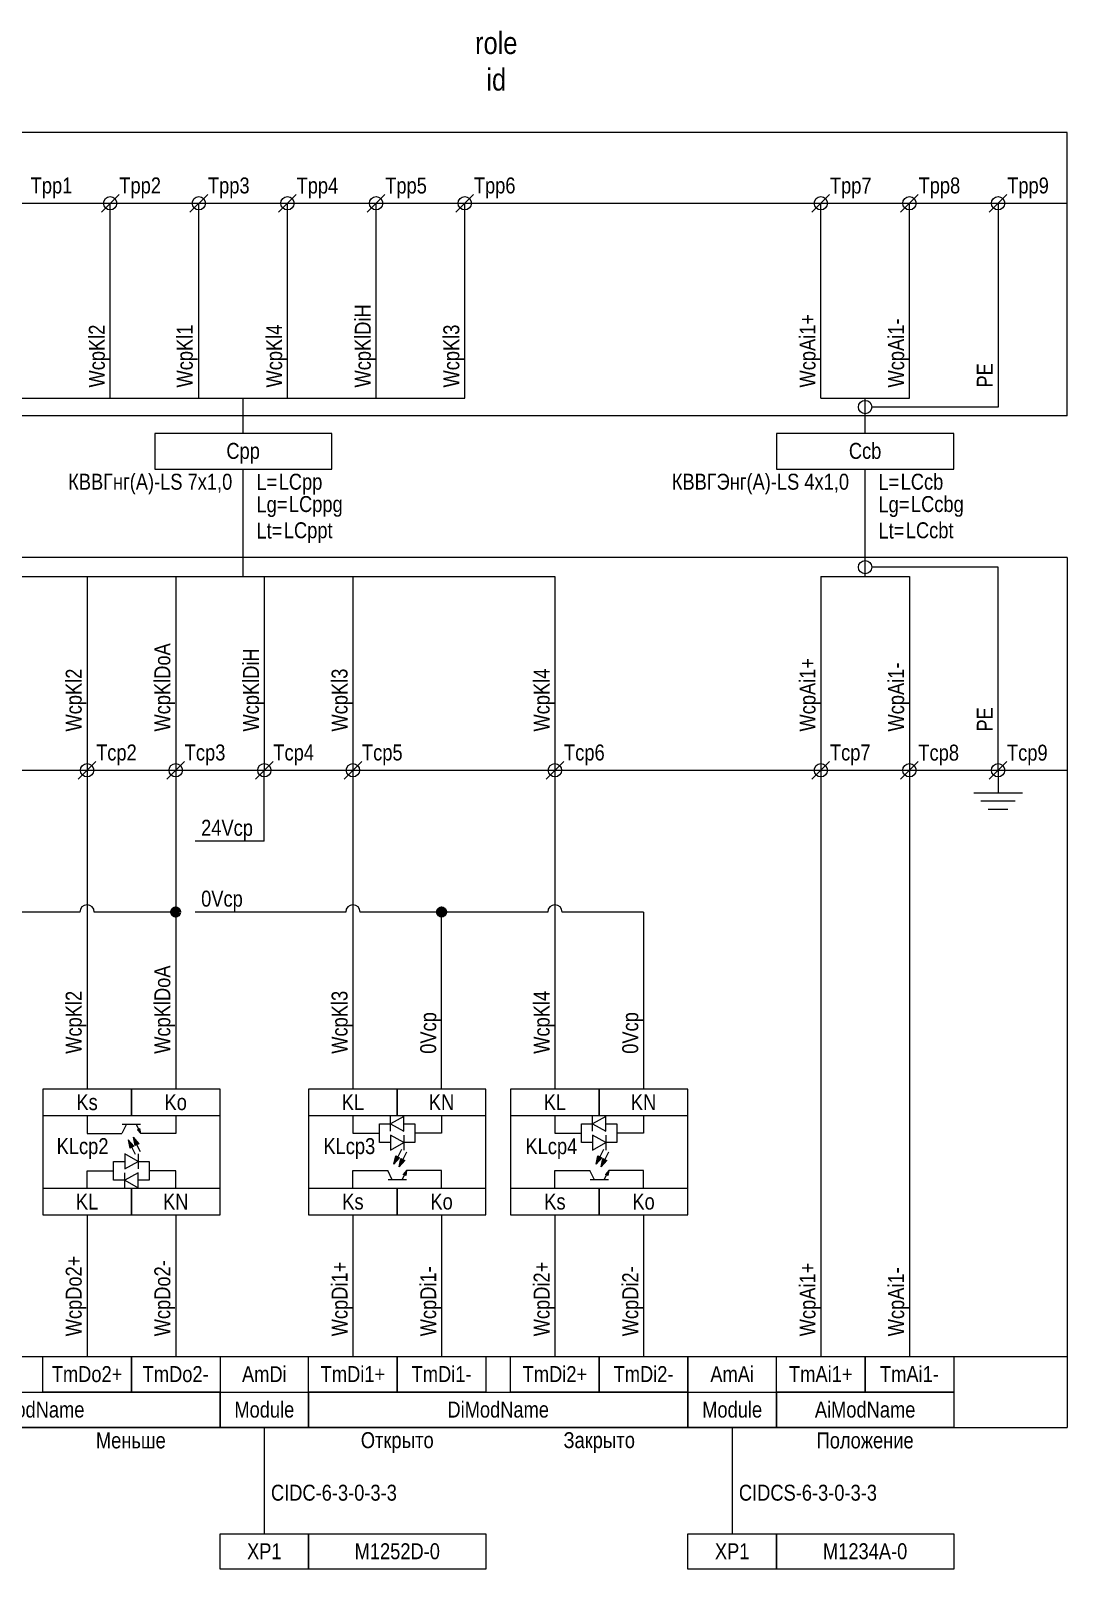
# Model space of a CAD drawing. Header units: millimetres. Extents: x 20 to 215, y -183 to -5.
# Drawn here: x 98 to 214.9, y -183.2 to -9.5 of the extents above; entities that cross this region are included whole.
import ezdxf

# ---------------------------------------------------------------- set-up
doc = ezdxf.new("R2010")
doc.units = ezdxf.units.MM
doc.header["$MEASUREMENT"] = 0
doc.linetypes.add('1_1', pattern=[2000, 1000, -1000])
doc.linetypes.add('4_2_1_2', pattern=[6702.777624, 3527.777672, -1763.888836, 0, -1411.111116])
for name, color, linetype in [('cp_params_ai', 7, 'Continuous'), ('cp_params_di', 7, 'Continuous'), ('cp_params_do', 7, 'Continuous'), ('cp_static_ai', 7, 'Continuous'), ('cp_static_di', 7, 'Continuous'), ('cp_static_do', 7, 'Continuous'), ('id_params_ai', 7, 'Continuous'), ('id_params_di', 7, 'Continuous'), ('id_params_do', 7, 'Continuous'), ('id_static_di', 7, 'Continuous'), ('id_static_do', 7, 'Continuous')]:
    doc.layers.add(name, color=color, linetype=linetype)
doc.styles.add('СГЕНЕРИР_СТИЛЬ_1', font='')
doc.styles.get('СГЕНЕРИР_СТИЛЬ_1').set_extended_font_data('Arial Narrow')

msp = doc.modelspace()

# ---------------------------------------------------------------- hatches: boundary and pattern name
at = {"layer": 'cp_static_di', "linetype": 'Continuous', "lineweight": 0, "true_color": 0x000000}
for points in [[(143.93, -109), (143.96, -109.15), (144.04, -109.28), (144.17, -109.37), (144.33, -109.4), (144.48, -109.37), (144.61, -109.28), (144.69, -109.15), (144.73, -109), (144.69, -108.85), (144.61, -108.72), (144.48, -108.63), (144.33, -108.6), (144.17, -108.63), (144.04, -108.72), (143.96, -108.85)], [(138.96, -137.47), (139.6, -136.74), (139.16, -136.52)], [(139.55, -137.76), (140.19, -137.03), (139.74, -136.81)], [(161.76, -137.47), (162.4, -136.74), (161.96, -136.52)], [(162.35, -137.76), (162.99, -137.03), (162.54, -136.81)], [(140.39, -138.18), (140.01, -138.61), (140.28, -138.75)], [(163.19, -138.18), (162.81, -138.61), (163.08, -138.75)]]:
    msp.add_hatch(color=18, dxfattribs=at).paths.add_polyline_path(points)
at = {"layer": 'cp_static_do', "linetype": 'Continuous', "lineweight": 0, "true_color": 0x000000}
for points in [[(113.93, -109), (113.96, -109.15), (114.04, -109.28), (114.17, -109.37), (114.33, -109.4), (114.48, -109.37), (114.61, -109.28), (114.69, -109.15), (114.73, -109), (114.69, -108.85), (114.61, -108.72), (114.48, -108.63), (114.33, -108.6), (114.17, -108.63), (114.04, -108.72), (113.96, -108.85)], [(110.39, -134), (110.28, -133.43), (110.01, -133.57)], [(108.95, -134.71), (109.15, -135.66), (109.59, -135.44)], [(109.54, -134.42), (109.73, -135.37), (110.18, -135.15)]]:
    msp.add_hatch(color=18, dxfattribs=at).paths.add_polyline_path(points)

# ---------------------------------------------------------------- linework, layer by layer
at = {"layer": 'cp_static_ai', "color": 7, "linetype": 'Continuous', "lineweight": 15, "ltscale": 100}
for p, q in [((186.12, -94), (188.12, -92)), ((196.12, -94), (198.12, -92)), ((206.12, -94), (208.12, -92)), ((187.12, -93), (187.12, -159.18)), ((197.12, -93), (197.12, -159.18)), ((207.12, -93), (207.12, -95.53)), ((204.38, -95.53), (209.87, -95.53)), ((205.19, -96.46), (209.05, -96.46)), ((206.01, -97.39), (208.24, -97.39)), ((172.12, -159.18), (214.92, -159.18)), ((172.12, -167.18), (214.92, -167.18))]:
    msp.add_line(p, q, dxfattribs=at)
for points in [[(207.12, -29), (207.12, -52), (192.87, -52)], [(207.12, -93), (207.12, -70.07), (192.87, -70.07)]]:
    msp.add_lwpolyline(points, dxfattribs=at)
for points in [[(182.12, -159.18), (192.12, -159.18), (192.12, -163.18), (182.12, -163.18)], [(192.12, -159.18), (202.12, -159.18), (202.12, -163.18), (192.12, -163.18)], [(182.12, -163.18), (202.12, -163.18), (202.12, -167.18), (182.12, -167.18)]]:
    msp.add_lwpolyline(points, close=True, dxfattribs=at)
for centre in [(192.12, -52), (192.12, -70.07), (187.12, -93), (197.12, -93), (207.12, -93)]:
    msp.add_circle(centre, 0.75, dxfattribs=at)
at = {"layer": 'cp_static_di', "color": 7, "linetype": '1_1', "lineweight": 15, "ltscale": 100}
msp.add_line((214.92, -69), (56.53, -69), dxfattribs=at)
at = {"layer": 'cp_static_di', "color": 7, "linetype": 'Continuous', "lineweight": 15, "ltscale": 100}
for p, q in [((81.53, -71.14), (157.12, -71.14)), ((104.33, -71.14), (104.33, -93)), ((114.33, -71.14), (114.33, -93)), ((124.33, -71.14), (124.33, -93)), ((134.33, -71.14), (134.33, -93)), ((157.12, -71.14), (157.12, -93)), ((187.12, -71.14), (187.12, -93)), ((187.12, -71.14), (197.12, -71.14)), ((197.12, -71.14), (197.12, -93)), ((103.33, -94), (105.33, -92)), ((113.33, -94), (115.33, -92)), ((123.33, -94), (125.33, -92)), ((133.33, -94), (135.33, -92)), ((156.12, -94), (158.12, -92)), ((114.33, -93), (114.33, -129)), ((124.33, -101), (124.33, -93)), ((134.33, -93), (134.33, -129)), ((157.12, -93), (157.12, -129)), ((167.12, -109), (157.94, -109)), ((167.12, -109), (167.12, -129)), ((144.33, -129), (144.33, -109.4)), ((138.57, -133.75), (138.57, -132.06)), ((161.37, -133.75), (161.37, -132.06)), ((140.07, -134.18), (140.07, -135.87)), ((162.87, -134.18), (162.87, -135.87)), ((138.96, -137.47), (139.16, -136.52)), ((138.96, -137.47), (139.6, -136.74)), ((139.16, -136.52), (139.6, -136.74)), ((139.79, -135.8), (139.38, -136.63)), ((139.55, -137.76), (139.74, -136.81)), ((139.55, -137.76), (140.19, -137.03)), ((139.74, -136.81), (140.19, -137.03)), ((140.38, -136.09), (139.97, -136.92)), ((161.76, -137.47), (161.96, -136.52)), ((161.76, -137.47), (162.4, -136.74)), ((161.96, -136.52), (162.4, -136.74)), ((162.59, -135.8), (162.18, -136.63)), ((162.35, -137.76), (162.54, -136.81)), ((162.35, -137.76), (162.99, -137.03)), ((162.54, -136.81), (162.99, -137.03)), ((163.18, -136.09), (162.77, -136.92)), ((138.77, -139.22), (138.26, -138.18)), ((139.88, -139.22), (140.14, -138.68)), ((140.39, -138.18), (140.01, -138.61)), ((140.28, -138.75), (140.01, -138.61)), ((140.39, -138.18), (140.28, -138.75)), ((161.57, -139.22), (161.06, -138.18)), ((162.68, -139.22), (162.94, -138.68)), ((163.19, -138.18), (162.81, -138.61)), ((163.08, -138.75), (162.81, -138.61)), ((163.19, -138.18), (163.08, -138.75)), ((140.36, -139.22), (138.3, -139.22)), ((163.15, -139.22), (161.09, -139.22)), ((134.33, -143.18), (134.33, -159.18)), ((144.33, -143.18), (144.33, -159.18)), ((157.12, -143.18), (157.12, -159.18)), ((167.12, -143.18), (167.12, -159.18)), ((119.33, -159.18), (172.12, -159.18)), ((119.33, -167.18), (172.12, -167.18))]:
    msp.add_line(p, q, dxfattribs=at)
at = {"layer": 'cp_static_di', "color": 7, "linetype": '4_2_1_2', "lineweight": 15, "ltscale": 100}
msp.add_line((56.53, -93), (214.92, -93), dxfattribs=at)
at = {"layer": 'cp_static_di', "color": 7, "linetype": 'Continuous', "lineweight": 15, "ltscale": 100}
for points in [[(129.33, -143.18), (149.33, -143.18), (149.33, -129), (129.33, -129)], [(129.33, -131.96), (139.33, -131.96), (139.33, -129), (129.33, -129)], [(139.33, -131.96), (149.33, -131.96), (149.33, -129), (139.33, -129)], [(152.12, -143.18), (172.12, -143.18), (172.12, -129), (152.12, -129)], [(152.12, -131.96), (162.12, -131.96), (162.12, -129), (152.12, -129)], [(162.12, -131.96), (172.12, -131.96), (172.12, -129), (162.12, -129)], [(140.07, -132.06), (138.57, -132.9), (140.07, -133.75)], [(162.87, -132.06), (161.37, -132.9), (162.87, -133.75)], [(138.57, -135.87), (140.07, -135.03), (138.57, -134.18)], [(161.37, -135.87), (162.87, -135.03), (161.37, -134.18)], [(129.33, -143.18), (139.33, -143.18), (139.33, -140.21), (129.33, -140.21)], [(139.33, -143.18), (149.33, -143.18), (149.33, -140.21), (139.33, -140.21)], [(152.12, -143.18), (162.12, -143.18), (162.12, -140.21), (152.12, -140.21)], [(162.12, -143.18), (172.12, -143.18), (172.12, -140.21), (162.12, -140.21)], [(129.33, -159.18), (139.33, -159.18), (139.33, -163.18), (129.33, -163.18)], [(139.33, -159.18), (149.33, -159.18), (149.33, -163.18), (139.33, -163.18)], [(152.12, -159.18), (162.12, -159.18), (162.12, -163.18), (152.12, -163.18)], [(162.12, -159.18), (172.12, -159.18), (172.12, -163.18), (162.12, -163.18)], [(129.33, -163.18), (172.12, -163.18), (172.12, -167.18), (129.33, -167.18)]]:
    msp.add_lwpolyline(points, close=True, dxfattribs=at)
for points in [[(134.33, -131.96), (134.33, -133.96), (137.32, -133.96)], [(144.32, -131.96), (144.32, -133.96), (141.32, -133.96)], [(157.12, -131.96), (157.12, -133.96), (160.12, -133.96)], [(167.12, -131.96), (167.12, -133.96), (164.12, -133.96)], [(138.57, -135.03), (137.32, -135.03), (137.32, -132.9), (138.57, -132.9)], [(140.07, -132.9), (141.32, -132.9), (141.32, -135.03), (140.07, -135.03)], [(161.37, -135.03), (160.12, -135.03), (160.12, -132.9), (161.37, -132.9)], [(162.87, -132.9), (164.12, -132.9), (164.12, -135.03), (162.87, -135.03)], [(134.33, -140.21), (134.33, -138.18), (138.26, -138.18)], [(141.32, -138.18), (140.39, -138.18)], [(144.32, -140.21), (144.32, -138.18), (141.32, -138.18)], [(157.12, -140.21), (157.12, -138.18), (161.06, -138.18)], [(164.12, -138.18), (163.19, -138.18)], [(167.12, -140.21), (167.12, -138.18), (164.12, -138.18)]]:
    msp.add_lwpolyline(points, dxfattribs=at)
for centre in [(104.33, -93), (114.33, -93), (124.33, -93), (134.33, -93), (157.12, -93)]:
    msp.add_circle(centre, 0.75, dxfattribs=at)
at = {"layer": 'cp_static_di', "color": 7, "linetype": 'Continuous', "lineweight": 70, "ltscale": 100}
msp.add_circle((144.33, -109), 0.4, dxfattribs=at)
at = {"layer": 'cp_static_di', "color": 7, "linetype": 'Continuous', "lineweight": 15, "ltscale": 100}
for centre in [(134.33, -109), (157.12, -109)]:
    msp.add_arc(centre, 0.815, 0, 180, dxfattribs=at)
at = {"layer": 'cp_static_do', "color": 7, "linetype": '1_1', "lineweight": 15, "ltscale": 100}
msp.add_line((214.92, -69), (214.92, -167.18), dxfattribs=at)
at = {"layer": 'cp_static_do', "color": 7, "linetype": 'Continuous', "lineweight": 15, "ltscale": 100}
for p, q in [((104.33, -93), (104.33, -129)), ((124.33, -101), (116.54, -101)), ((103.51, -109), (91.53, -109)), ((113.93, -109), (105.14, -109)), ((133.51, -109), (116.54, -109)), ((156.31, -109), (135.14, -109)), ((108.77, -132.96), (108.26, -134)), ((108.3, -132.96), (110.36, -132.96)), ((109.88, -132.96), (110.14, -133.5)), ((110.01, -133.57), (110.28, -133.43)), ((110.39, -134), (110.01, -133.57)), ((110.39, -134), (110.28, -133.43)), ((108.95, -134.71), (109.59, -135.44)), ((108.95, -134.71), (109.15, -135.66)), ((109.59, -135.44), (109.15, -135.66)), ((109.54, -134.42), (110.18, -135.15)), ((109.54, -134.42), (109.73, -135.37)), ((110.18, -135.15), (109.73, -135.37)), ((110.37, -136.08), (109.96, -135.26)), ((109.78, -136.38), (109.37, -135.55)), ((110.08, -136.31), (110.08, -138)), ((108.58, -140.12), (108.58, -138.43)), ((104.33, -143.18), (104.33, -159.18)), ((114.33, -143.18), (114.33, -159.18)), ((56.53, -159.18), (119.33, -159.18)), ((172.12, -167.18), (172.12, -159.18)), ((56.53, -167.18), (119.33, -167.18)), ((124.33, -167.18), (124.33, -179.18)), ((177.12, -167.18), (177.12, -179.18))]:
    msp.add_line(p, q, dxfattribs=at)
for points in [[(99.33, -143.18), (119.33, -143.18), (119.33, -129), (99.33, -129)], [(99.33, -131.96), (109.33, -131.96), (109.33, -129), (99.33, -129)], [(109.33, -131.96), (119.33, -131.96), (119.33, -129), (109.33, -129)], [(108.58, -138), (110.08, -137.15), (108.58, -136.31)], [(110.08, -138.43), (108.58, -139.28), (110.08, -140.12)], [(99.33, -143.18), (109.33, -143.18), (109.33, -140.21), (99.33, -140.21)], [(109.33, -143.18), (119.33, -143.18), (119.33, -140.21), (109.33, -140.21)], [(99.33, -159.18), (109.33, -159.18), (109.33, -163.18), (99.33, -163.18)], [(109.33, -159.18), (119.33, -159.18), (119.33, -163.18), (109.33, -163.18)], [(76.53, -163.18), (119.33, -163.18), (119.33, -167.18), (76.53, -167.18)], [(129.33, -167.18), (119.33, -167.18), (119.33, -163.18), (129.33, -163.18)], [(182.12, -167.18), (172.12, -167.18), (172.12, -163.18), (182.12, -163.18)], [(129.33, -183.18), (119.33, -183.18), (119.33, -179.18), (129.33, -179.18)], [(129.33, -179.18), (149.33, -179.18), (149.33, -183.18), (129.33, -183.18)], [(182.12, -183.18), (172.12, -183.18), (172.12, -179.18), (182.12, -179.18)], [(182.12, -179.18), (202.12, -179.18), (202.12, -183.18), (182.12, -183.18)]]:
    msp.add_lwpolyline(points, close=True, dxfattribs=at)
for points in [[(104.33, -131.96), (104.33, -134), (107.33, -134)], [(114.33, -131.96), (114.33, -134), (110.39, -134)], [(107.33, -134), (108.26, -134)], [(108.58, -139.28), (107.33, -139.28), (107.33, -137.15), (108.58, -137.15)], [(110.08, -137.15), (111.33, -137.15), (111.33, -139.28), (110.08, -139.28)], [(104.33, -140.21), (104.33, -138.21), (107.33, -138.21)], [(114.33, -140.21), (114.33, -138.21), (111.33, -138.21)]]:
    msp.add_lwpolyline(points, dxfattribs=at)
at = {"layer": 'cp_static_do', "color": 7, "linetype": 'Continuous', "lineweight": 70, "ltscale": 100}
msp.add_circle((114.33, -109), 0.4, dxfattribs=at)
at = {"layer": 'cp_static_do', "color": 7, "linetype": 'Continuous', "lineweight": 15, "ltscale": 100}
msp.add_arc((104.33, -109), 0.815, 0, 180, dxfattribs=at)
at = {"layer": 'id_static_di', "color": 7, "linetype": 'Continuous', "lineweight": 15, "ltscale": 100}
for p, q in [((121.94, -71.14), (121.94, -59)), ((192.12, -71.14), (192.12, -59))]:
    msp.add_line(p, q, dxfattribs=at)
at = {"layer": 'id_static_do', "color": 7, "linetype": '1_1', "lineweight": 15, "ltscale": 100}
for p, q in [((214.92, -21), (88.13, -21)), ((214.92, -53), (214.92, -21)), ((214.92, -53), (88.13, -53))]:
    msp.add_line(p, q, dxfattribs=at)
at = {"layer": 'id_static_do', "color": 7, "linetype": '4_2_1_2', "lineweight": 15, "ltscale": 100}
msp.add_line((88.13, -29), (214.92, -29), dxfattribs=at)
at = {"layer": 'id_static_do', "color": 7, "linetype": 'Continuous', "lineweight": 15, "ltscale": 100}
for p, q in [((105.94, -30), (107.94, -28)), ((106.94, -51), (106.94, -29)), ((115.94, -30), (117.94, -28)), ((116.94, -51), (116.94, -29)), ((125.94, -30), (127.94, -28)), ((126.94, -51), (126.94, -29)), ((135.94, -30), (137.94, -28)), ((136.94, -51), (136.94, -29)), ((145.94, -30), (147.94, -28)), ((146.94, -51), (146.94, -29)), ((186.12, -30), (188.12, -28)), ((187.12, -51), (187.12, -29)), ((196.12, -30), (198.12, -28)), ((197.12, -51), (197.12, -29)), ((206.12, -30), (208.12, -28)), ((96.94, -51), (146.94, -51)), ((121.94, -55), (121.94, -51)), ((187.12, -51), (197.12, -51)), ((192.12, -55), (192.12, -51))]:
    msp.add_line(p, q, dxfattribs=at)
for points in [[(111.97, -59), (131.94, -59), (131.94, -55), (111.97, -55)], [(182.12, -59), (202.12, -59), (202.12, -55), (182.12, -55)]]:
    msp.add_lwpolyline(points, close=True, dxfattribs=at)
for centre in [(106.94, -29), (116.94, -29), (126.94, -29), (136.94, -29), (146.94, -29), (187.12, -29), (197.12, -29), (207.12, -29)]:
    msp.add_circle(centre, 0.75, dxfattribs=at)

# ---------------------------------------------------------------- texts
at = {"layer": 'cp_params_ai', "color": 7, "linetype": 'Continuous', "lineweight": 15, "char_height": 1.8, "attachment_point": 1, "rotation": 90, "style": 'СГЕНЕРИР_СТИЛЬ_1'}
for s, insert in [('\\A1;{\\pql;\\fArial Narrow|b0|i0|c204|p34;Wcp\\fArial Narrow|b0|i0|c204|p34;Ai\\fArial Narrow|b0|i0|c204|p34;1+}', (184.72, -49.8)), ('\\A1;{\\pql;\\fArial Narrow|b0|i0|c204|p34;Wcp\\fArial Narrow|b0|i0|c204|p34;Ai\\fArial Narrow|b0|i0|c204|p34;1-}', (194.72, -49.8)), ('\\A1;{\\pql;\\fArial Narrow|b0|i0|c204|p34;Wcp\\fArial Narrow|b0|i0|c204|p34;Ai\\fArial Narrow|b0|i0|c204|p34;1+}', (184.72, -88.63)), ('\\A1;{\\pql;\\fArial Narrow|b0|i0|c204|p34;Wcp\\fArial Narrow|b0|i0|c204|p34;Ai\\fArial Narrow|b0|i0|c204|p34;1-}', (194.72, -88.63)), ('\\A1;{\\pql;\\fArial Narrow|b0|i0|c204|p34;Wcp\\fArial Narrow|b0|i0|c204|p34;Ai\\fArial Narrow|b0|i0|c204|p34;1+}', (184.72, -156.89)), ('\\A1;{\\pql;\\fArial Narrow|b0|i0|c204|p34;Wcp\\fArial Narrow|b0|i0|c204|p34;Ai\\fArial Narrow|b0|i0|c204|p34;1-}', (194.72, -156.89))]:
    msp.add_mtext(s, dxfattribs=dict(at, insert=insert))
at = {"layer": 'cp_params_ai', "color": 7, "linetype": 'Continuous', "lineweight": 15, "char_height": 1.8, "style": 'СГЕНЕРИР_СТИЛЬ_1'}
for s, insert, attachment_point in [('\\A1;{\\pql;\\fArial Narrow|b0|i0|c204|p34;Tcp\\fArial Narrow|b0|i0|c204|p34;7}', (188.15, -90.09), 1), ('\\A1;{\\pql;\\fArial Narrow|b0|i0|c204|p34;Tcp\\fArial Narrow|b0|i0|c204|p34;8}', (198.13, -90.11), 1), ('\\A1;{\\pql;\\fArial Narrow|b0|i0|c204|p34;Tcp\\fArial Narrow|b0|i0|c204|p34;9}', (208.13, -90.11), 1), ('\\A1;{\\pqc;\\fArial Narrow|b0|i0|c204|p34;Tm\\fArial Narrow|b0|i0|c204|p34;Ai\\fArial Narrow|b0|i0|c204|p34;1+}', (187.12, -160.25), 2), ('\\A1;{\\pqc;\\fArial Narrow|b0|i0|c204|p34;Tm\\fArial Narrow|b0|i0|c204|p34;Ai\\fArial Narrow|b0|i0|c204|p34;1-}', (197.12, -160.25), 2), ('\\A1;{\\pqc;\\fArial Narrow|b0|i0|c204|p34;Ai\\fArial Narrow|b0|i0|c204|p34;ModName}', (192.12, -164.26), 2)]:
    msp.add_mtext(s, dxfattribs=dict(at, insert=insert, attachment_point=attachment_point))
at = {"layer": 'cp_params_di', "color": 7, "linetype": 'Continuous', "lineweight": 15, "char_height": 1.8, "attachment_point": 1, "rotation": 90, "style": 'СГЕНЕРИР_СТИЛЬ_1'}
for s, insert in [('\\A1;{\\pql;\\fArial Narrow|b0|i0|c204|p34;WcpKlDoA}', (111.92, -88.63)), ('\\A1;{\\pql;\\fArial Narrow|b0|i0|c204|p34;WcpKlDiH}', (121.92, -88.63)), ('\\A1;{\\pql;\\fArial Narrow|b0|i0|c204|p34;WcpKl3}', (131.92, -88.63)), ('\\A1;{\\pql;\\fArial Narrow|b0|i0|c204|p34;WcpKl4}', (154.72, -88.63)), ('\\A1;{\\pql;\\fArial Narrow|b0|i0|c204|p34;WcpKl2}', (101.92, -88.63)), ('\\A1;{\\pql;\\pt1.25;\\fArial Narrow|b0|i0|c204|p34;WcpKlDoA}', (111.92, -125)), ('\\A1;{\\pql;\\fArial Narrow|b0|i0|c204|p34;WcpKl3}', (131.92, -125)), ('\\A1;{\\pql;\\fArial Narrow|b0|i0|c204|p34;WcpKl4}', (154.72, -125)), ('\\A1;{\\pql;\\fArial Narrow|b0|i0|c204|p34;0\\fArial Narrow|b0|i0|c204|p34;V\\fArial Narrow|b0|i0|c204|p34;cp}', (141.92, -125)), ('\\A1;{\\pql;\\fArial Narrow|b0|i0|c204|p34;0\\fArial Narrow|b0|i0|c204|p34;V\\fArial Narrow|b0|i0|c204|p34;cp}', (164.72, -125)), ('\\A1;{\\pql;\\fArial Narrow|b0|i0|c204|p34;WcpDi1\\fArial Narrow|b0|i0|c204|p34;+}', (131.92, -156.89)), ('\\A1;{\\pql;\\fArial Narrow|b0|i0|c204|p34;WcpDi1\\fArial Narrow|b0|i0|c204|p34;-}', (141.92, -156.89)), ('\\A1;{\\pql;\\fArial Narrow|b0|i0|c204|p34;WcpDi\\fArial Narrow|b0|i0|c204|p34;2\\fArial Narrow|b0|i0|c204|p34;+}', (154.72, -156.89)), ('\\A1;{\\pql;\\fArial Narrow|b0|i0|c204|p34;WcpDi\\fArial Narrow|b0|i0|c204|p34;2\\fArial Narrow|b0|i0|c204|p34;-}', (164.72, -156.89))]:
    msp.add_mtext(s, dxfattribs=dict(at, insert=insert))
at = {"layer": 'cp_params_di', "color": 7, "linetype": 'Continuous', "lineweight": 15, "char_height": 1.8, "style": 'СГЕНЕРИР_СТИЛЬ_1'}
for s, insert, attachment_point in [('\\A1;{\\pql;\\fArial Narrow|b0|i0|c204|p34;Tcp\\fArial Narrow|b0|i0|c204|p34;2}', (105.35, -90.09), 1), ('\\A1;{\\pql;\\fArial Narrow|b0|i0|c204|p34;Tcp\\fArial Narrow|b0|i0|c204|p34;3}', (115.35, -90.09), 1), ('\\A1;{\\pql;\\fArial Narrow|b0|i0|c204|p34;Tcp4}', (125.35, -90.09), 1), ('\\A1;{\\pql;\\fArial Narrow|b0|i0|c204|p34;Tcp5}', (135.35, -90.09), 1), ('\\A1;{\\pql;\\fArial Narrow|b0|i0|c204|p34;Tcp\\fArial Narrow|b0|i0|c204|p34;6}', (158.15, -90.09), 1), ('\\A1;{\\pql;\\fArial Narrow|b0|i0|c204|p34;24\\fArial Narrow|b0|i0|c204|p34;V\\fArial Narrow|b0|i0|c204|p34;cp}', (117.2, -98.59), 1), ('\\A1;{\\pql;\\fArial Narrow|b0|i0|c204|p34;0\\fArial Narrow|b0|i0|c204|p34;V\\fArial Narrow|b0|i0|c204|p34;cp}', (117.2, -106.59), 1), ('\\A1;{\\pqc;\\fArial Narrow|b0|i0|c204|p34;K\\fArial Narrow|b0|i0|c204|p34;L}', (134.33, -129.56), 2), ('\\A1;{\\pqc;\\fArial Narrow|b0|i0|c204|p34;K\\fArial Narrow|b0|i0|c204|p34;N}', (144.33, -129.56), 2), ('\\A1;{\\pqc;\\fArial Narrow|b0|i0|c204|p34;K\\fArial Narrow|b0|i0|c204|p34;L}', (157.12, -129.56), 2), ('\\A1;{\\pqc;\\fArial Narrow|b0|i0|c204|p34;K\\fArial Narrow|b0|i0|c204|p34;N}', (167.12, -129.56), 2), ('\\A1;{\\pqc;\\fArial Narrow|b0|i0|c204|p34;KLcp\\fArial Narrow|b0|i0|c204|p34;3}', (133.92, -134.52), 2), ('\\A1;{\\pqc;\\fArial Narrow|b0|i0|c204|p34;KLcp\\fArial Narrow|b0|i0|c204|p34;4}', (156.72, -134.53), 2), ('\\A1;{\\pqc;\\fArial Narrow|b0|i0|c204|p34;Ks}', (134.33, -140.78), 2), ('\\A1;{\\pqc;\\fArial Narrow|b0|i0|c204|p34;Ko}', (144.33, -140.78), 2), ('\\A1;{\\pqc;\\fArial Narrow|b0|i0|c204|p34;Ks}', (157.12, -140.78), 2), ('\\A1;{\\pqc;\\fArial Narrow|b0|i0|c204|p34;Ko}', (167.12, -140.78), 2), ('\\A1;{\\pqc;\\fArial Narrow|b0|i0|c204|p34;Am\\fArial Narrow|b0|i0|c204|p34;Di}', (124.33, -160.26), 2), ('\\A1;{\\pqc;\\fArial Narrow|b0|i0|c204|p34;TmDi1\\fArial Narrow|b0|i0|c204|p34;+}', (134.33, -160.25), 2), ('\\A1;{\\pqc;\\fArial Narrow|b0|i0|c204|p34;TmDi1\\fArial Narrow|b0|i0|c204|p34;-}', (144.33, -160.25), 2), ('\\A1;{\\pqc;\\fArial Narrow|b0|i0|c204|p34;TmDi2\\fArial Narrow|b0|i0|c204|p34;+}', (157.12, -160.25), 2), ('\\A1;{\\pqc;\\fArial Narrow|b0|i0|c204|p34;TmDi2\\fArial Narrow|b0|i0|c204|p34;-}', (167.12, -160.25), 2), ('\\A1;{\\pqc;\\fArial Narrow|b0|i0|c204|p34;Am\\fArial Narrow|b0|i0|c204|p34;A\\fArial Narrow|b0|i0|c204|p34;i}', (177.12, -160.26), 2), ('\\A1;{\\pqc;\\fArial Narrow|b0|i0|c204|p34;DiModName}', (150.72, -164.26), 2)]:
    msp.add_mtext(s, dxfattribs=dict(at, insert=insert, attachment_point=attachment_point))
at = {"layer": 'cp_params_do', "color": 7, "linetype": 'Continuous', "lineweight": 15, "char_height": 1.8, "attachment_point": 1, "rotation": 90, "style": 'СГЕНЕРИР_СТИЛЬ_1'}
for s, insert in [('\\A1;{\\pql;\\fArial Narrow|b0|i0|c204|p34;WcpKl2}', (101.92, -125)), ('\\A1;{\\pql;\\fArial Narrow|b0|i0|c204|p34;WcpDo\\fArial Narrow|b0|i0|c204|p34;2\\fArial Narrow|b0|i0|c204|p34;+}', (101.92, -156.89)), ('\\A1;{\\pql;\\fArial Narrow|b0|i0|c204|p34;WcpDo\\fArial Narrow|b0|i0|c204|p34;2\\fArial Narrow|b0|i0|c204|p34;-}', (111.92, -156.89))]:
    msp.add_mtext(s, dxfattribs=dict(at, insert=insert))
at = {"layer": 'cp_params_do', "color": 7, "linetype": 'Continuous', "lineweight": 15, "char_height": 1.8, "attachment_point": 2, "style": 'СГЕНЕРИР_СТИЛЬ_1'}
for s, insert in [('\\A1;{\\pqc;\\fArial Narrow|b0|i0|c204|p34;Ks}', (104.33, -129.56)), ('\\A1;{\\pqc;\\fArial Narrow|b0|i0|c204|p34;Ko}', (114.33, -129.56)), ('\\A1;{\\pqc;\\fArial Narrow|b0|i0|c204|p34;KLcp\\fArial Narrow|b0|i0|c204|p34;2}', (103.82, -134.52)), ('\\A1;{\\pqc;\\fArial Narrow|b0|i0|c204|p34;KL}', (104.33, -140.78)), ('\\A1;{\\pqc;\\fArial Narrow|b0|i0|c204|p34;KN}', (114.33, -140.78)), ('\\A1;{\\pqc;\\fArial Narrow|b0|i0|c204|p34;TmD\\fArial Narrow|b0|i0|c204|p34;o\\fArial Narrow|b0|i0|c204|p34;2+}', (104.33, -160.25)), ('\\A1;{\\pqc;\\fArial Narrow|b0|i0|c204|p34;TmD\\fArial Narrow|b0|i0|c204|p34;o\\fArial Narrow|b0|i0|c204|p34;2-}', (114.33, -160.25)), ('\\A1;{\\pqc;\\fArial Narrow|b0|i0|c204|p34;D\\fArial Narrow|b0|i0|c204|p34;o\\fArial Narrow|b0|i0|c204|p34;ModName}', (97.96, -164.26))]:
    msp.add_mtext(s, dxfattribs=dict(at, insert=insert))
at = {"layer": 'cp_static_ai', "color": 7, "linetype": 'Continuous', "lineweight": 15, "char_height": 1.8, "attachment_point": 1, "rotation": 90, "style": 'СГЕНЕРИР_СТИЛЬ_1'}
for insert in [(204.72, -49.8), (204.72, -88.63)]:
    msp.add_mtext('\\A1;{\\pql;\\fArial Narrow|b0|i0|c204|p34;PE}', dxfattribs=dict(at, insert=insert))
at = {"layer": 'cp_static_ai', "color": 7, "linetype": 'Continuous', "lineweight": 15, "insert": (192.12, -167.74), "char_height": 1.8, "attachment_point": 2, "style": 'СГЕНЕРИР_СТИЛЬ_1'}
msp.add_mtext('\\A1;{\\pqc;\\fArial Narrow|b0|i0|c204|p34;Положение}', dxfattribs=at)
at = {"layer": 'cp_static_di', "color": 7, "linetype": 'Continuous', "lineweight": 15, "char_height": 1.8, "attachment_point": 2, "style": 'СГЕНЕРИР_СТИЛЬ_1'}
for s, insert in [('\\A1;{\\pqc;\\fArial Narrow|b0|i0|c204|p34;Открыто}', (139.33, -167.71)), ('\\A1;{\\pqc;\\fArial Narrow|b0|i0|c204|p34;Закрыто}', (162.12, -167.71))]:
    msp.add_mtext(s, dxfattribs=dict(at, insert=insert))
at = {"layer": 'cp_static_do', "color": 7, "linetype": 'Continuous', "lineweight": 15, "char_height": 1.8, "attachment_point": 2, "style": 'СГЕНЕРИР_СТИЛЬ_1'}
for s, insert in [('\\A1;{\\pqc;\\fArial Narrow|b0|i0|c204|p34;Module}', (124.33, -164.26)), ('\\A1;{\\pqc;\\fArial Narrow|b0|i0|c204|p34;Module}', (177.12, -164.26)), ('\\A1;{\\pqc;\\fArial Narrow|b0|i0|c204|p34;Меньше}', (109.27, -167.74)), ('\\A1;{\\pqc;\\fArial Narrow|b0|i0|c204|p34;XP1}', (124.33, -180.25)), ('\\A1;{\\pqc;\\fArial Narrow|b0|i0|c204|p34;M125\\fArial Narrow|b0|i0|c204|p34;2D\\fArial Narrow|b0|i0|c204|p34;-0}', (139.33, -180.25)), ('\\A1;{\\pqc;\\fArial Narrow|b0|i0|c204|p34;XP1}', (177.12, -180.25)), ('\\A1;{\\pqc;\\fArial Narrow|b0|i0|c204|p34;M12\\fArial Narrow|b0|i0|c204|p34;34A\\fArial Narrow|b0|i0|c204|p34;-0}', (192.12, -180.25))]:
    msp.add_mtext(s, dxfattribs=dict(at, insert=insert))
at = {"layer": 'id_params_ai', "color": 7, "linetype": 'Continuous', "lineweight": 15, "char_height": 1.8, "attachment_point": 1, "style": 'СГЕНЕРИР_СТИЛЬ_1'}
for s, insert in [('\\A1;{\\pql;\\fArial Narrow|b0|i0|c204|p34;Tpp\\fArial Narrow|b0|i0|c204|p34;7}', (188.15, -26.1)), ('\\A1;{\\pql;\\fArial Narrow|b0|i0|c204|p34;Tpp\\fArial Narrow|b0|i0|c204|p34;8}', (198.15, -26.09)), ('\\A1;{\\pql;\\fArial Narrow|b0|i0|c204|p34;Tpp\\fArial Narrow|b0|i0|c204|p34;9}', (208.15, -26.09))]:
    msp.add_mtext(s, dxfattribs=dict(at, insert=insert))
at = {"layer": 'id_params_di', "color": 7, "linetype": 'Continuous', "lineweight": 15, "style": 'СГЕНЕРИР_СТИЛЬ_1'}
for s, insert, char_height, attachment_point in [('\\A1;{\\pqc;\\fArial Narrow|b0|i0|c204|p34;role}', (150.5, -9.66), 2.5, 2), ('\\A1;{\\pqc;\\fArial Narrow|b0|i0|c204|p34;id}', (150.5, -13.78), 2.5, 2), ('\\A1;{\\pql;\\fArial Narrow|b0|i0|c204|p34;LC\\fArial Narrow|b0|i0|c204|p34;pp}', (125.95, -59.53), 1.8, 1), ('\\A1;{\\pql;\\fArial Narrow|b0|i0|c204|p34;LC\\fArial Narrow|b0|i0|c204|p34;cb}', (196.13, -59.53), 1.8, 1), ('\\A1;{\\pql;\\fArial Narrow|b0|i0|c204|p34;LC\\fArial Narrow|b0|i0|c204|p34;pp\\fArial Narrow|b0|i0|c204|p34;g}', (127.1, -62.05), 1.8, 1), ('\\A1;{\\pql;\\fArial Narrow|b0|i0|c204|p34;LC\\fArial Narrow|b0|i0|c204|p34;cb\\fArial Narrow|b0|i0|c204|p34;g}', (197.29, -62.05), 1.8, 1), ('\\A1;{\\pql;\\fArial Narrow|b0|i0|c204|p34;LC\\fArial Narrow|b0|i0|c204|p34;pp\\fArial Narrow|b0|i0|c204|p34;t}', (126.53, -65.01), 1.8, 1), ('\\A1;{\\pql;\\fArial Narrow|b0|i0|c204|p34;LC\\fArial Narrow|b0|i0|c204|p34;cb\\fArial Narrow|b0|i0|c204|p34;t}', (196.71, -65.01), 1.8, 1)]:
    msp.add_mtext(s, dxfattribs=dict(at, insert=insert, char_height=char_height, attachment_point=attachment_point))
at = {"layer": 'id_params_di', "color": 7, "linetype": 'Continuous', "lineweight": 15, "char_height": 1.8, "attachment_point": 1, "rotation": 90, "style": 'СГЕНЕРИР_СТИЛЬ_1'}
for s, insert in [('\\A1;{\\pql;\\fArial Narrow|b0|i0|c204|p34;WcpKlDiH}', (134.54, -49.8)), ('\\A1;{\\pql;\\fArial Narrow|b0|i0|c204|p34;WcpKl2}', (104.53, -49.8)), ('\\A1;{\\pql;\\fArial Narrow|b0|i0|c204|p34;WcpKl1}', (114.45, -49.8)), ('\\A1;{\\pql;\\fArial Narrow|b0|i0|c204|p34;WcpKl4}', (124.54, -49.8)), ('\\A1;{\\pql;\\fArial Narrow|b0|i0|c204|p34;WcpKl3}', (144.53, -49.8))]:
    msp.add_mtext(s, dxfattribs=dict(at, insert=insert))
at = {"layer": 'id_params_do', "color": 7, "linetype": 'Continuous', "lineweight": 15, "char_height": 1.8, "style": 'СГЕНЕРИР_СТИЛЬ_1'}
for s, insert, attachment_point in [('\\A1;{\\pql;\\fArial Narrow|b0|i0|c204|p34;T\\fArial Narrow|b0|i0|c204|p34;pp\\fArial Narrow|b0|i0|c204|p34;1}', (97.97, -26.09), 1), ('\\A1;{\\pql;\\fArial Narrow|b0|i0|c204|p34;T\\fArial Narrow|b0|i0|c204|p34;pp\\fArial Narrow|b0|i0|c204|p34;2}', (107.97, -26.09), 1), ('\\A1;{\\pql;\\fArial Narrow|b0|i0|c204|p34;T\\fArial Narrow|b0|i0|c204|p34;pp\\fArial Narrow|b0|i0|c204|p34;3}', (117.97, -26.09), 1), ('\\A1;{\\pql;\\fArial Narrow|b0|i0|c204|p34;T\\fArial Narrow|b0|i0|c204|p34;pp\\fArial Narrow|b0|i0|c204|p34;4}', (127.97, -26.1), 1), ('\\A1;{\\pql;\\fArial Narrow|b0|i0|c204|p34;T\\fArial Narrow|b0|i0|c204|p34;pp\\fArial Narrow|b0|i0|c204|p34;5}', (137.97, -26.1), 1), ('\\A1;{\\pql;\\fArial Narrow|b0|i0|c204|p34;Tpp\\fArial Narrow|b0|i0|c204|p34;6}', (147.97, -26.09), 1), ('\\A1;{\\pqc;\\fArial Narrow|b0|i0|c204|p34;Cpp}', (121.94, -56.05), 2), ('\\A1;{\\pqc;\\fArial Narrow|b0|i0|c204|p34;C\\fArial Narrow|b0|i0|c204|p34;cb}', (192.12, -56.05), 2)]:
    msp.add_mtext(s, dxfattribs=dict(at, insert=insert, attachment_point=attachment_point))
at = {"layer": 'id_static_di', "color": 7, "linetype": 'Continuous', "lineweight": 15, "char_height": 1.8, "attachment_point": 1, "style": 'СГЕНЕРИР_СТИЛЬ_1'}
for s, insert in [('\\A1;{\\pql;\\fArial Narrow|b0|i0|c204|p34;КВВГнг(А)-LS \\fArial Narrow|b0|i0|c204|p34;7\\fArial Narrow|b0|i0|c204|p34;х1,0}', (102.2, -59.53)), ('\\A1;{\\pql;\\fArial Narrow|b0|i0|c204|p34;L=}', (123.44, -59.56)), ('\\A1;{\\pql;\\fArial Narrow|b0|i0|c204|p34;КВВГЭнг(А)-LS 4х1,0 }', (170.31, -59.53)), ('\\A1;{\\pql;\\fArial Narrow|b0|i0|c204|p34;L=}', (193.62, -59.56)), ('\\A1;{\\pql;\\fArial Narrow|b0|i0|c204|p34;Lg=}', (123.44, -62.08)), ('\\A1;{\\pql;\\fArial Narrow|b0|i0|c204|p34;Lg=}', (193.62, -62.08)), ('\\A1;{\\pql;\\fArial Narrow|b0|i0|c204|p34;Lt=}', (123.44, -65.04)), ('\\A1;{\\pql;\\fArial Narrow|b0|i0|c204|p34;Lt=}', (193.62, -65.04)), ('\\A1;{\\pql;\\fArial Narrow|b0|i0|c204|p34;CIDC-6-3-0-3-3}', (125.08, -173.64)), ('\\A1;{\\pql;\\fArial Narrow|b0|i0|c204|p34;CIDC\\fArial Narrow|b0|i0|c204|p34;S\\fArial Narrow|b0|i0|c204|p34;-6-3-0-3-3}', (177.88, -173.64))]:
    msp.add_mtext(s, dxfattribs=dict(at, insert=insert))

doc.saveas('drawing.dxf')
